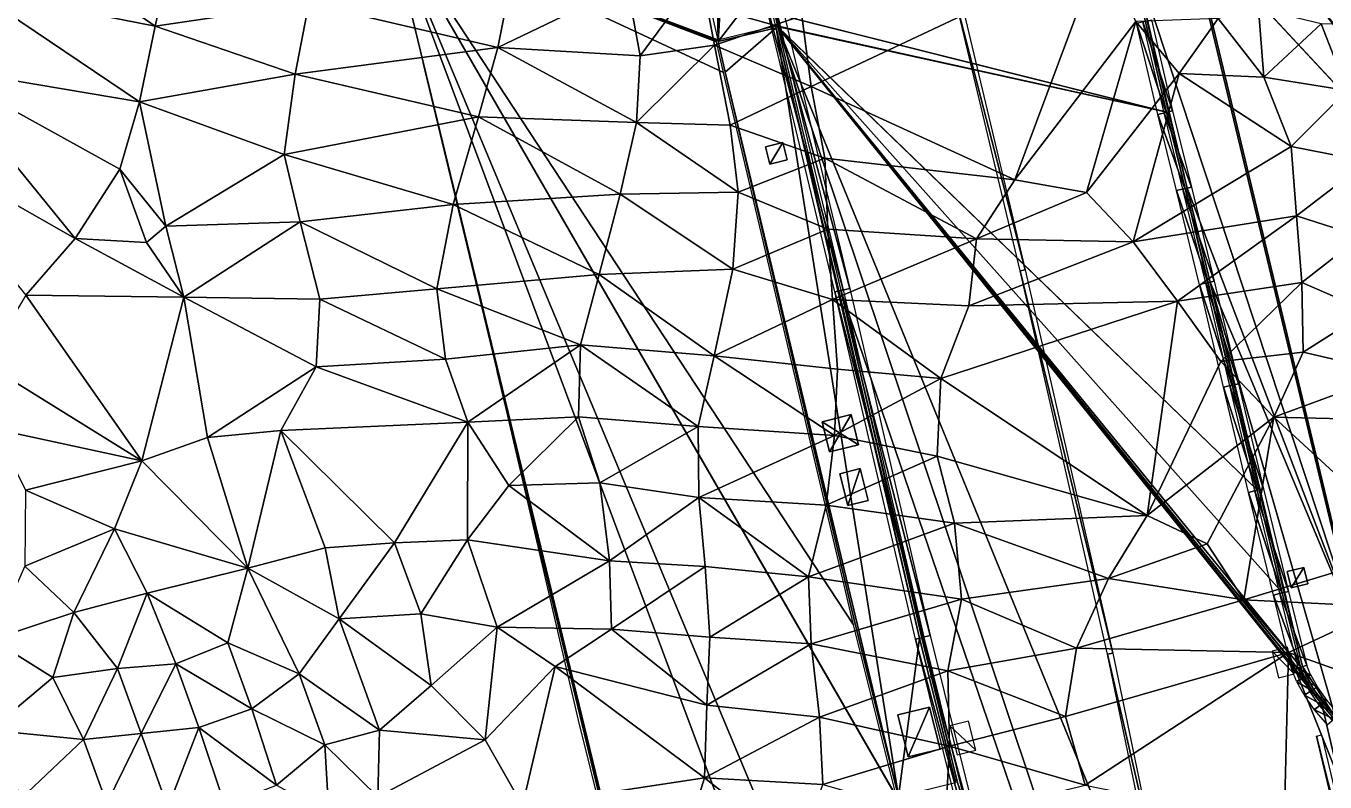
# Model space of a CAD drawing. Header units: metres. Extents: x -113 to 180, y -133 to 86.
# Drawn here: x -82.34 to -52.75, y -30.59 to -13.36 of the extents above; entities that cross this region are included whole.
import ezdxf

# ---------------------------------------------------------------- set-up
doc = ezdxf.new("R2010")
doc.units = ezdxf.units.M
for name, color, linetype, true_color in [('ACERA', 7, 'Continuous', 0xb9b3a6), ('ARQUETA', 7, 'Continuous', 0x6f7175), ('ASFALTO', 7, 'Continuous', 0x4a4b4e), ('BORDILLO', 7, 'Continuous', 0xcfcac0), ('MARCA_VIAL', 7, 'Continuous', 0xe8e6e0), ('PODOTACTIL', 7, 'Continuous', 0xc7bda4), ('TERRENO', 7, 'Continuous', 0x9a9179)]:
    doc.layers.add(name, color=color, linetype=linetype, true_color=true_color)

msp = doc.modelspace()

# ---------------------------------------------------------------- linework, layer by layer
at = {"layer": 'ACERA'}
for points in [[(-52.03, -27.165, 80.33), (-55.731, -11.737, 80.73), (-57.216, -11.46, 80.73)], [(-57.216, -11.46, 80.73), (-56.801, -13.242, 80.73), (-55.893, -17.054, 80.56)], [(-52.03, -27.165, 80.33), (-57.216, -11.46, 80.73), (-55.893, -17.054, 80.56)], [(-52.03, -27.165, 80.2), (-55.731, -11.737, 80.6), (-55.731, -11.737, 80.73)], [(-52.03, -27.165, 80.2), (-55.731, -11.737, 80.73), (-52.03, -27.165, 80.33)], [(-56.801, -13.242, 80.73), (-56.32, -15.318, 80.684), (-55.893, -17.054, 80.56)], [(-56.801, -13.242, 80.6), (-56.32, -15.318, 80.554), (-56.32, -15.318, 80.684)], [(-56.801, -13.242, 80.6), (-56.32, -15.318, 80.684), (-56.801, -13.242, 80.73)], [(-65.253, -13.4, 80.79), (-66.574, -13.715, 80.921), (-66.414, -14.412, 80.918)], [(-66.574, -13.715, 80.791), (-65.253, -13.4, 80.66), (-65.253, -13.4, 80.79)], [(-66.574, -13.715, 80.791), (-65.253, -13.4, 80.79), (-66.574, -13.715, 80.921)], [(-65.253, -13.4, 80.79), (-66.414, -14.412, 80.918), (-62.469, -30.917, 80.608)], [(-61.984, -27.307, 80.579), (-63.821, -19.397, 80.72), (-65.253, -13.4, 80.79)], [(-62.469, -30.917, 80.608), (-61.984, -27.307, 80.579), (-65.253, -13.4, 80.79)], [(-65.253, -13.4, 80.66), (-63.821, -19.397, 80.59), (-63.821, -19.397, 80.72)], [(-65.253, -13.4, 80.66), (-63.821, -19.397, 80.72), (-65.253, -13.4, 80.79)], [(-66.414, -14.412, 80.788), (-66.574, -13.715, 80.791), (-66.574, -13.715, 80.921)], [(-66.414, -14.412, 80.788), (-66.574, -13.715, 80.921), (-66.414, -14.412, 80.918)], [(-66.414, -14.412, 80.918), (-63.45, -26.993, 80.671), (-62.469, -30.917, 80.608)], [(-63.45, -26.993, 80.541), (-66.414, -14.412, 80.788), (-66.414, -14.412, 80.918)], [(-63.45, -26.993, 80.541), (-66.414, -14.412, 80.918), (-63.45, -26.993, 80.671)], [(-56.32, -15.318, 80.554), (-55.893, -17.054, 80.43), (-55.893, -17.054, 80.56)], [(-56.32, -15.318, 80.554), (-55.893, -17.054, 80.56), (-56.32, -15.318, 80.684)], [(-65.1, -16.018, 80.818), (-65.497, -16.116, 80.858), (-65.399, -16.512, 80.853)], [(-65.497, -16.116, 80.728), (-65.1, -16.018, 80.688), (-65.1, -16.018, 80.818)], [(-65.497, -16.116, 80.728), (-65.1, -16.018, 80.818), (-65.497, -16.116, 80.858)], [(-65.399, -16.512, 80.723), (-65.497, -16.116, 80.728), (-65.497, -16.116, 80.858)], [(-65.399, -16.512, 80.723), (-65.497, -16.116, 80.858), (-65.399, -16.512, 80.853)], [(-65.399, -16.512, 80.853), (-65.002, -16.414, 80.814), (-65.1, -16.018, 80.818)], [(-65.1, -16.018, 80.688), (-65.002, -16.414, 80.684), (-65.002, -16.414, 80.814)], [(-65.1, -16.018, 80.688), (-65.002, -16.414, 80.814), (-65.1, -16.018, 80.818)], [(-65.002, -16.414, 80.684), (-65.399, -16.512, 80.723), (-65.399, -16.512, 80.853)], [(-65.002, -16.414, 80.684), (-65.399, -16.512, 80.853), (-65.002, -16.414, 80.814)], [(-52.03, -27.165, 80.33), (-55.893, -17.054, 80.56), (-55.371, -19.196, 80.53)], [(-55.893, -17.054, 80.43), (-55.371, -19.196, 80.4), (-55.371, -19.196, 80.53)], [(-55.893, -17.054, 80.43), (-55.371, -19.196, 80.53), (-55.893, -17.054, 80.56)], [(-55.371, -19.196, 80.53), (-54.823, -21.535, 80.522), (-54.253, -23.928, 80.447)], [(-55.371, -19.196, 80.53), (-54.253, -23.928, 80.447), (-53.267, -27.957, 80.315)], [(-55.371, -19.196, 80.53), (-53.267, -27.957, 80.315), (-52.515, -29.114, 80.252)], [(-52.03, -27.165, 80.33), (-55.371, -19.196, 80.53), (-52.515, -29.114, 80.252)], [(-55.371, -19.196, 80.4), (-54.823, -21.535, 80.392), (-54.823, -21.535, 80.522)], [(-55.371, -19.196, 80.4), (-54.823, -21.535, 80.522), (-55.371, -19.196, 80.53)], [(-63.821, -19.397, 80.59), (-61.984, -27.307, 80.449), (-61.984, -27.307, 80.579)], [(-63.821, -19.397, 80.59), (-61.984, -27.307, 80.579), (-63.821, -19.397, 80.72)], [(-54.823, -21.535, 80.392), (-54.253, -23.928, 80.317), (-54.253, -23.928, 80.447)], [(-54.823, -21.535, 80.392), (-54.253, -23.928, 80.447), (-54.823, -21.535, 80.522)], [(-63.546, -22.215, 80.7), (-64.204, -22.378, 80.751), (-64.204, -22.378, 80.751)], [(-63.376, -22.904, 80.682), (-63.546, -22.215, 80.7), (-64.204, -22.378, 80.751)], [(-64.204, -22.378, 80.621), (-63.546, -22.215, 80.57), (-63.546, -22.215, 80.7)], [(-64.204, -22.378, 80.621), (-63.546, -22.215, 80.7), (-64.204, -22.378, 80.751)], [(-64.204, -22.378, 80.751), (-64.034, -23.066, 80.734), (-63.376, -22.904, 80.682)], [(-64.034, -23.066, 80.604), (-64.204, -22.378, 80.621), (-64.204, -22.378, 80.751)], [(-64.034, -23.066, 80.604), (-64.204, -22.378, 80.751), (-64.034, -23.066, 80.734)], [(-64.204, -22.378, 80.621), (-64.204, -22.378, 80.621), (-64.204, -22.378, 80.751)], [(-64.204, -22.378, 80.621), (-64.204, -22.378, 80.751), (-64.204, -22.378, 80.751)], [(-63.546, -22.215, 80.57), (-63.376, -22.904, 80.552), (-63.376, -22.904, 80.682)], [(-63.546, -22.215, 80.57), (-63.376, -22.904, 80.682), (-63.546, -22.215, 80.7)], [(-63.376, -22.904, 80.552), (-64.034, -23.066, 80.604), (-64.034, -23.066, 80.734)], [(-63.376, -22.904, 80.552), (-64.034, -23.066, 80.734), (-63.376, -22.904, 80.682)], [(-63.335, -23.446, 80.673), (-63.798, -23.561, 80.711), (-63.619, -24.283, 80.695)], [(-63.798, -23.561, 80.581), (-63.335, -23.446, 80.543), (-63.335, -23.446, 80.673)], [(-63.798, -23.561, 80.581), (-63.335, -23.446, 80.673), (-63.798, -23.561, 80.711)], [(-63.619, -24.283, 80.565), (-63.798, -23.561, 80.581), (-63.798, -23.561, 80.711)], [(-63.619, -24.283, 80.565), (-63.798, -23.561, 80.711), (-63.619, -24.283, 80.695)], [(-63.619, -24.283, 80.695), (-63.156, -24.169, 80.66), (-63.335, -23.446, 80.673)], [(-63.335, -23.446, 80.543), (-63.156, -24.169, 80.53), (-63.156, -24.169, 80.66)], [(-63.335, -23.446, 80.543), (-63.156, -24.169, 80.66), (-63.335, -23.446, 80.673)], [(-54.253, -23.928, 80.447), (-53.684, -26.267, 80.33), (-53.267, -27.957, 80.315)], [(-54.253, -23.928, 80.317), (-53.684, -26.267, 80.2), (-53.684, -26.267, 80.33)], [(-54.253, -23.928, 80.317), (-53.684, -26.267, 80.33), (-54.253, -23.928, 80.447)], [(-63.156, -24.169, 80.53), (-63.619, -24.283, 80.565), (-63.619, -24.283, 80.695)], [(-63.156, -24.169, 80.53), (-63.619, -24.283, 80.695), (-63.156, -24.169, 80.66)], [(-53.234, -25.698, 80.346), (-53.618, -25.793, 80.347), (-53.526, -26.164, 80.33)], [(-53.618, -25.793, 80.217), (-53.234, -25.698, 80.216), (-53.234, -25.698, 80.346)], [(-53.618, -25.793, 80.217), (-53.234, -25.698, 80.346), (-53.618, -25.793, 80.347)], [(-53.526, -26.164, 80.33), (-53.143, -26.069, 80.33), (-53.234, -25.698, 80.346)], [(-53.234, -25.698, 80.216), (-53.143, -26.069, 80.2), (-53.143, -26.069, 80.33)], [(-53.234, -25.698, 80.216), (-53.143, -26.069, 80.33), (-53.234, -25.698, 80.346)], [(-53.526, -26.164, 80.2), (-53.618, -25.793, 80.217), (-53.618, -25.793, 80.347)], [(-53.526, -26.164, 80.2), (-53.618, -25.793, 80.347), (-53.526, -26.164, 80.33)], [(-53.684, -26.267, 80.2), (-53.267, -27.957, 80.185), (-53.267, -27.957, 80.315)], [(-53.684, -26.267, 80.2), (-53.267, -27.957, 80.315), (-53.684, -26.267, 80.33)], [(-53.143, -26.069, 80.2), (-53.526, -26.164, 80.2), (-53.526, -26.164, 80.33)], [(-53.143, -26.069, 80.2), (-53.526, -26.164, 80.33), (-53.143, -26.069, 80.33)], [(-62.469, -30.917, 80.478), (-63.45, -26.993, 80.541), (-63.45, -26.993, 80.671)], [(-62.469, -30.917, 80.478), (-63.45, -26.993, 80.671), (-62.469, -30.917, 80.608)], [(-62.469, -30.917, 80.608), (-61.167, -30.594, 80.518), (-61.984, -27.307, 80.579)], [(-61.984, -27.307, 80.449), (-61.167, -30.594, 80.388), (-61.167, -30.594, 80.518)], [(-61.984, -27.307, 80.449), (-61.167, -30.594, 80.518), (-61.984, -27.307, 80.579)], [(-53.267, -27.957, 80.315), (-53.173, -28.188, 80.301), (-53.011, -28.474, 80.285)], [(-53.267, -27.957, 80.315), (-53.011, -28.474, 80.285), (-52.515, -29.114, 80.252)], [(-53.267, -27.957, 80.185), (-53.173, -28.188, 80.171), (-53.173, -28.188, 80.301)], [(-53.267, -27.957, 80.185), (-53.173, -28.188, 80.301), (-53.267, -27.957, 80.315)], [(-53.173, -28.188, 80.171), (-53.011, -28.474, 80.155), (-53.011, -28.474, 80.285)], [(-53.173, -28.188, 80.171), (-53.011, -28.474, 80.285), (-53.173, -28.188, 80.301)], [(-53.011, -28.474, 80.285), (-52.795, -28.787, 80.268), (-52.515, -29.114, 80.252)], [(-53.011, -28.474, 80.155), (-52.795, -28.787, 80.138), (-52.795, -28.787, 80.268)], [(-53.011, -28.474, 80.155), (-52.795, -28.787, 80.268), (-53.011, -28.474, 80.285)], [(-61.756, -28.878, 80.559), (-62.481, -29.058, 80.609), (-62.245, -30.013, 80.595)], [(-62.481, -29.058, 80.479), (-61.756, -28.878, 80.429), (-61.756, -28.878, 80.559)], [(-62.481, -29.058, 80.479), (-61.756, -28.878, 80.559), (-62.481, -29.058, 80.609)], [(-62.245, -30.013, 80.595), (-61.52, -29.834, 80.545), (-61.756, -28.878, 80.559)], [(-61.756, -28.878, 80.429), (-61.52, -29.834, 80.415), (-61.52, -29.834, 80.545)], [(-61.756, -28.878, 80.429), (-61.52, -29.834, 80.545), (-61.756, -28.878, 80.559)], [(-52.795, -28.787, 80.138), (-52.515, -29.114, 80.122), (-52.515, -29.114, 80.252)], [(-52.795, -28.787, 80.138), (-52.515, -29.114, 80.252), (-52.795, -28.787, 80.268)], [(-62.245, -30.013, 80.465), (-62.481, -29.058, 80.479), (-62.481, -29.058, 80.609)], [(-62.245, -30.013, 80.465), (-62.481, -29.058, 80.609), (-62.245, -30.013, 80.595)], [(-61.52, -29.834, 80.415), (-62.245, -30.013, 80.465), (-62.245, -30.013, 80.595)], [(-61.52, -29.834, 80.415), (-62.245, -30.013, 80.595), (-61.52, -29.834, 80.545)]]:
    msp.add_3dface(points, dxfattribs=at)
at = {"layer": 'ARQUETA'}
for points in [[(-65.1, -16.018, 80.708), (-65.497, -16.116, 80.748), (-65.399, -16.512, 80.743)], [(-65.399, -16.512, 80.743), (-65.002, -16.414, 80.704), (-65.1, -16.018, 80.708)], [(-63.546, -22.215, 80.59), (-64.204, -22.378, 80.641), (-64.034, -23.066, 80.624)], [(-64.034, -23.066, 80.624), (-63.376, -22.904, 80.572), (-63.546, -22.215, 80.59)], [(-63.335, -23.446, 80.563), (-63.798, -23.561, 80.601), (-63.619, -24.283, 80.585)], [(-63.619, -24.283, 80.585), (-63.156, -24.169, 80.55), (-63.335, -23.446, 80.563)], [(-53.234, -25.698, 80.236), (-53.618, -25.793, 80.237), (-53.526, -26.164, 80.22)], [(-53.526, -26.164, 80.22), (-53.143, -26.069, 80.22), (-53.234, -25.698, 80.236)], [(-53.454, -28.121, 80.192), (-53.605, -27.515, 80.22), (-53.959, -27.604, 80.22)], [(-53.959, -27.604, 80.22), (-53.808, -28.209, 80.198), (-53.454, -28.121, 80.192)], [(-61.756, -28.878, 80.449), (-62.481, -29.058, 80.499), (-62.245, -30.013, 80.485)], [(-62.245, -30.013, 80.485), (-61.52, -29.834, 80.435), (-61.756, -28.878, 80.449)], [(-60.707, -29.864, 80.38), (-60.872, -29.202, 80.387), (-61.297, -29.309, 80.419)], [(-61.297, -29.309, 80.419), (-61.131, -29.97, 80.408), (-60.707, -29.864, 80.38)]]:
    msp.add_3dface(points, dxfattribs=at)
at = {"layer": 'ASFALTO'}
for points in [[(-48.538, -13.46, 79.938), (-49.929, -7.602, 79.997), (-58.378, -0.387, 80.812)], [(-46.753, -20.887, 80.047), (-48.538, -13.46, 79.938), (-58.378, -0.387, 80.812)], [(-46.753, -20.887, 80.047), (-58.378, -0.387, 80.812), (-57.299, -4.941, 80.812)], [(-46.753, -20.887, 80.047), (-57.329, -4.989, 80.812), (-58.691, -5.31, 80.767)], [(-46.753, -20.887, 80.047), (-57.325, -4.988, 80.812), (-57.329, -4.989, 80.812)], [(-46.753, -20.887, 80.047), (-57.321, -4.987, 80.812), (-57.325, -4.988, 80.812)], [(-46.753, -20.887, 80.047), (-57.318, -4.985, 80.812), (-57.321, -4.987, 80.812)], [(-46.753, -20.887, 80.047), (-57.315, -4.983, 80.812), (-57.318, -4.985, 80.812)], [(-46.753, -20.887, 80.047), (-57.312, -4.98, 80.812), (-57.315, -4.983, 80.812)], [(-46.753, -20.887, 80.047), (-57.309, -4.977, 80.812), (-57.312, -4.98, 80.812)], [(-46.753, -20.887, 80.047), (-57.306, -4.974, 80.812), (-57.309, -4.977, 80.812)], [(-46.753, -20.887, 80.047), (-57.304, -4.971, 80.812), (-57.306, -4.974, 80.812)], [(-46.753, -20.887, 80.047), (-57.302, -4.968, 80.812), (-57.304, -4.971, 80.812)], [(-46.753, -20.887, 80.047), (-57.301, -4.964, 80.812), (-57.302, -4.968, 80.812)], [(-46.753, -20.887, 80.047), (-57.299, -4.96, 80.812), (-57.301, -4.964, 80.812)], [(-46.753, -20.887, 80.047), (-57.299, -4.941, 80.812), (-57.298, -4.945, 80.812)], [(-46.753, -20.887, 80.047), (-57.298, -4.953, 80.812), (-57.299, -4.957, 80.812)], [(-46.753, -20.887, 80.047), (-57.299, -4.957, 80.812), (-57.299, -4.96, 80.812)], [(-46.753, -20.887, 80.047), (-57.298, -4.945, 80.812), (-57.298, -4.949, 80.812)], [(-46.753, -20.887, 80.047), (-57.298, -4.949, 80.812), (-57.298, -4.953, 80.812)], [(-46.753, -20.887, 80.047), (-58.73, -5.298, 80.766), (-58.733, -5.295, 80.766)], [(-46.753, -20.887, 80.047), (-58.733, -5.295, 80.766), (-55.845, -11.101, 80.612)], [(-46.753, -20.887, 80.047), (-58.727, -5.3, 80.765), (-58.73, -5.298, 80.766)], [(-46.753, -20.887, 80.047), (-58.724, -5.303, 80.765), (-58.727, -5.3, 80.765)], [(-46.753, -20.887, 80.047), (-58.721, -5.305, 80.766), (-58.724, -5.303, 80.765)], [(-46.753, -20.887, 80.047), (-58.718, -5.307, 80.766), (-58.721, -5.305, 80.766)], [(-46.753, -20.887, 80.047), (-58.714, -5.309, 80.766), (-58.718, -5.307, 80.766)], [(-46.753, -20.887, 80.047), (-58.71, -5.31, 80.766), (-58.714, -5.309, 80.766)], [(-46.753, -20.887, 80.047), (-58.707, -5.311, 80.766), (-58.71, -5.31, 80.766)], [(-46.753, -20.887, 80.047), (-58.703, -5.311, 80.766), (-58.707, -5.311, 80.766)], [(-46.753, -20.887, 80.047), (-58.699, -5.311, 80.767), (-58.703, -5.311, 80.766)], [(-46.753, -20.887, 80.047), (-58.695, -5.311, 80.767), (-58.699, -5.311, 80.767)], [(-46.753, -20.887, 80.047), (-58.691, -5.31, 80.767), (-58.695, -5.311, 80.767)], [(-74.098, -10.856, 81.341), (-66.614, -13.716, 80.807), (-66.614, -13.712, 80.806)], [(-66.614, -13.72, 80.807), (-66.614, -13.716, 80.807), (-74.098, -10.856, 81.341)], [(-74.098, -10.856, 81.341), (-66.614, -13.712, 80.806), (-66.613, -13.708, 80.806)], [(-66.613, -13.724, 80.807), (-66.614, -13.72, 80.807), (-74.098, -10.856, 81.341)], [(-56.359, -15.327, 80.564), (-57.255, -11.469, 80.612), (-74.098, -10.856, 81.341)], [(-74.098, -10.856, 81.341), (-66.613, -13.708, 80.806), (-66.613, -13.705, 80.806)], [(-66.453, -14.421, 80.804), (-66.613, -13.724, 80.807), (-74.098, -10.856, 81.341)], [(-56.358, -15.327, 80.564), (-56.359, -15.327, 80.564), (-74.098, -10.856, 81.341)], [(-74.098, -10.856, 81.341), (-66.613, -13.705, 80.806), (-66.611, -13.701, 80.806)], [(-66.453, -14.421, 80.804), (-66.453, -14.421, 80.804), (-74.098, -10.856, 81.341)], [(-74.098, -10.856, 81.341), (-73.288, -14.198, 81.284), (-66.133, -43.704, 80.658)], [(-74.098, -10.856, 81.341), (-66.611, -13.701, 80.806), (-66.61, -13.697, 80.806)], [(-63.489, -27.002, 80.555), (-66.453, -14.421, 80.804), (-74.098, -10.856, 81.341)], [(-74.098, -10.856, 81.341), (-66.133, -43.704, 80.658), (-53.14, -66.909, 80.216)], [(-74.098, -10.856, 81.341), (-66.61, -13.697, 80.806), (-66.608, -13.694, 80.806)], [(-63.488, -27.002, 80.555), (-63.489, -27.002, 80.555), (-74.098, -10.856, 81.341)], [(-74.098, -10.856, 81.341), (-66.608, -13.694, 80.806), (-66.606, -13.691, 80.805)], [(-62.508, -30.927, 80.492), (-63.488, -27.002, 80.555), (-74.098, -10.856, 81.341)], [(-74.098, -10.856, 81.341), (-66.606, -13.691, 80.805), (-66.603, -13.688, 80.805)], [(-62.507, -30.931, 80.492), (-62.508, -30.927, 80.492), (-74.098, -10.856, 81.341)], [(-74.098, -10.856, 81.341), (-66.603, -13.688, 80.805), (-66.6, -13.685, 80.805)], [(-62.505, -30.934, 80.492), (-62.507, -30.931, 80.492), (-74.098, -10.856, 81.341)], [(-74.098, -10.856, 81.341), (-66.6, -13.685, 80.805), (-66.597, -13.683, 80.804)], [(-62.503, -30.938, 80.492), (-62.505, -30.934, 80.492), (-74.098, -10.856, 81.341)], [(-74.098, -10.856, 81.341), (-53.14, -66.909, 80.216), (-33.604, -107.754, 80.587)], [(-74.098, -10.856, 81.341), (-66.597, -13.683, 80.804), (-66.594, -13.68, 80.804)], [(-62.503, -30.938, 80.492), (-74.098, -10.856, 81.341), (-33.604, -107.754, 80.587)], [(-74.098, -10.856, 81.341), (-66.594, -13.68, 80.804), (-66.591, -13.679, 80.804)], [(-74.098, -10.856, 81.341), (-66.591, -13.679, 80.804), (-66.587, -13.677, 80.803)], [(-74.098, -10.856, 81.341), (-66.587, -13.677, 80.803), (-66.583, -13.676, 80.803)], [(-74.098, -10.856, 81.341), (-66.583, -13.676, 80.803), (-65.263, -13.361, 80.672)], [(-74.098, -10.856, 81.341), (-65.247, -13.36, 80.671), (-65.243, -13.361, 80.67)], [(-56.358, -15.327, 80.564), (-74.098, -10.856, 81.341), (-65.243, -13.361, 80.67)], [(-46.753, -20.887, 80.047), (-55.845, -11.101, 80.612), (-55.843, -11.104, 80.612)], [(-46.753, -20.887, 80.047), (-55.843, -11.104, 80.612), (-55.841, -11.108, 80.612)], [(-46.753, -20.887, 80.047), (-55.841, -11.108, 80.612), (-55.839, -11.111, 80.612)], [(-46.753, -20.887, 80.047), (-55.839, -11.111, 80.612), (-55.837, -11.115, 80.612)], [(-46.753, -20.887, 80.047), (-55.837, -11.115, 80.612), (-55.836, -11.119, 80.612)], [(-55.836, -11.119, 80.612), (-55.692, -11.728, 80.612), (-51.994, -27.141, 80.212)], [(-46.753, -20.887, 80.047), (-55.836, -11.119, 80.612), (-51.994, -27.141, 80.212)], [(-56.359, -15.327, 80.564), (-56.84, -13.251, 80.612), (-57.255, -11.469, 80.612)], [(-56.358, -15.327, 80.564), (-65.243, -13.361, 80.67), (-65.24, -13.362, 80.67)], [(-56.358, -15.327, 80.564), (-65.24, -13.362, 80.67), (-65.236, -13.364, 80.67)], [(-56.358, -15.327, 80.564), (-65.236, -13.364, 80.67), (-65.233, -13.365, 80.669)], [(-56.358, -15.327, 80.564), (-65.233, -13.365, 80.669), (-65.229, -13.368, 80.669)], [(-56.358, -15.327, 80.564), (-65.229, -13.368, 80.669), (-65.226, -13.37, 80.669)], [(-54.292, -23.937, 80.326), (-56.358, -15.327, 80.564), (-65.226, -13.37, 80.669)], [(-54.292, -23.938, 80.326), (-54.292, -23.937, 80.326), (-65.226, -13.37, 80.669)], [(-54.292, -23.938, 80.326), (-65.226, -13.37, 80.669), (-65.224, -13.373, 80.669)], [(-53.723, -26.276, 80.212), (-54.292, -23.938, 80.326), (-65.224, -13.373, 80.669)], [(-53.723, -26.276, 80.212), (-53.723, -26.276, 80.212), (-65.224, -13.373, 80.669)], [(-53.306, -27.967, 80.196), (-53.723, -26.276, 80.212), (-65.224, -13.373, 80.669)], [(-53.304, -27.972, 80.195), (-53.306, -27.967, 80.196), (-65.224, -13.373, 80.669)], [(-53.21, -28.203, 80.181), (-53.304, -27.972, 80.195), (-65.224, -13.373, 80.669)], [(-53.208, -28.208, 80.181), (-53.21, -28.203, 80.181), (-65.224, -13.373, 80.669)], [(-53.045, -28.494, 80.165), (-53.208, -28.208, 80.181), (-65.224, -13.373, 80.669)], [(-53.044, -28.497, 80.164), (-53.045, -28.494, 80.165), (-65.224, -13.373, 80.669)], [(-52.828, -28.81, 80.147), (-53.044, -28.497, 80.164), (-65.224, -13.373, 80.669)], [(-52.826, -28.813, 80.147), (-52.828, -28.81, 80.147), (-65.224, -13.373, 80.669)], [(-52.826, -28.813, 80.147), (-65.224, -13.373, 80.669), (-65.221, -13.376, 80.668)], [(-52.826, -28.813, 80.147), (-65.221, -13.376, 80.668), (-65.219, -13.379, 80.668)], [(-52.826, -28.813, 80.147), (-65.219, -13.379, 80.668), (-65.217, -13.383, 80.668)], [(-52.826, -28.813, 80.147), (-65.217, -13.383, 80.668), (-65.216, -13.386, 80.668)], [(-52.826, -28.813, 80.147), (-65.216, -13.386, 80.668), (-65.215, -13.39, 80.668)], [(-65.215, -13.39, 80.668), (-63.782, -19.387, 80.6), (-33.604, -107.754, 80.587)], [(-65.215, -13.39, 80.668), (-33.604, -107.754, 80.587), (-44.72, -63.472, 79.703)], [(-65.215, -13.39, 80.668), (-44.72, -63.472, 79.703), (-44.72, -63.471, 79.703)], [(-52.826, -28.813, 80.147), (-65.215, -13.39, 80.668), (-44.72, -63.471, 79.703)], [(-73.288, -14.198, 81.284), (-71.607, -21.231, 81.145), (-67.528, -38.172, 80.585)], [(-73.288, -14.198, 81.284), (-67.528, -38.172, 80.585), (-66.133, -43.704, 80.658)], [(-54.292, -23.937, 80.326), (-55.932, -17.063, 80.443), (-56.358, -15.327, 80.564)], [(-54.862, -21.544, 80.402), (-55.409, -19.206, 80.412), (-55.932, -17.063, 80.443)], [(-54.862, -21.544, 80.402), (-54.862, -21.544, 80.402), (-55.932, -17.063, 80.443)], [(-54.292, -23.937, 80.326), (-54.862, -21.544, 80.402), (-55.932, -17.063, 80.443)], [(-63.782, -19.387, 80.6), (-63.782, -19.388, 80.6), (-61.129, -30.584, 80.398)], [(-63.782, -19.387, 80.6), (-61.129, -30.584, 80.398), (-33.604, -107.754, 80.587)], [(-63.782, -19.388, 80.6), (-61.945, -27.298, 80.458), (-61.129, -30.584, 80.398)], [(-71.607, -21.231, 81.145), (-69.763, -29.176, 80.927), (-67.528, -38.172, 80.585)], [(-52.546, -29.14, 80.131), (-52.826, -28.813, 80.147), (-44.72, -63.471, 79.703)], [(-61.129, -30.584, 80.398), (-61.128, -30.588, 80.398), (-33.604, -107.754, 80.587)]]:
    msp.add_3dface(points, dxfattribs=at)
at = {"layer": 'BORDILLO'}
for points in [[(-65.607, -12.349, 80.817), (-65.413, -12.303, 80.798), (-63.723, -19.373, 80.724)], [(-65.607, -12.349, 80.817), (-63.723, -19.373, 80.724), (-63.918, -19.42, 80.736)], [(-65.461, -12.314, 80.803), (-65.267, -12.268, 80.784), (-63.577, -19.339, 80.716)], [(-65.461, -12.314, 80.803), (-63.577, -19.339, 80.716), (-63.772, -19.385, 80.727)], [(-56.368, -15.33, 80.691), (-57.045, -13.298, 80.739), (-56.85, -13.253, 80.74)], [(-56.368, -15.33, 80.691), (-56.563, -15.375, 80.681), (-57.045, -13.298, 80.739)], [(-56.222, -15.295, 80.692), (-56.898, -13.264, 80.74), (-56.704, -13.219, 80.74)], [(-56.222, -15.295, 80.692), (-56.417, -15.34, 80.689), (-56.898, -13.264, 80.74)], [(-55.942, -17.065, 80.571), (-56.563, -15.377, 80.681), (-56.368, -15.329, 80.692)], [(-55.942, -17.065, 80.571), (-56.136, -17.113, 80.576), (-56.563, -15.377, 80.681)], [(-55.796, -17.03, 80.568), (-56.417, -15.342, 80.689), (-56.223, -15.294, 80.692)], [(-55.796, -17.03, 80.568), (-55.99, -17.077, 80.572), (-56.417, -15.342, 80.689)], [(-55.419, -19.208, 80.54), (-56.136, -17.113, 80.576), (-55.942, -17.066, 80.571)], [(-55.419, -19.208, 80.54), (-55.614, -19.255, 80.54), (-56.136, -17.113, 80.576)], [(-55.273, -19.173, 80.54), (-55.99, -17.077, 80.572), (-55.796, -17.03, 80.568)], [(-55.273, -19.173, 80.54), (-55.468, -19.22, 80.54), (-55.99, -17.077, 80.572)], [(-54.871, -21.547, 80.53), (-55.614, -19.254, 80.54), (-55.419, -19.208, 80.54)], [(-54.725, -21.512, 80.537), (-55.468, -19.219, 80.54), (-55.273, -19.174, 80.54)], [(-54.725, -21.512, 80.537), (-54.92, -21.558, 80.527), (-55.468, -19.219, 80.54)], [(-63.918, -19.419, 80.736), (-63.723, -19.374, 80.724), (-61.887, -27.285, 80.583)], [(-63.918, -19.419, 80.736), (-61.887, -27.285, 80.583), (-62.081, -27.33, 80.594)], [(-63.772, -19.385, 80.727), (-63.577, -19.34, 80.716), (-61.741, -27.249, 80.574)], [(-63.772, -19.385, 80.727), (-61.741, -27.249, 80.574), (-61.936, -27.295, 80.586)], [(-54.871, -21.547, 80.53), (-55.066, -21.592, 80.52), (-55.614, -19.254, 80.54)], [(-54.302, -23.94, 80.453), (-55.066, -21.593, 80.52), (-54.871, -21.546, 80.53)], [(-54.302, -23.94, 80.453), (-54.496, -23.986, 80.44), (-55.066, -21.593, 80.52)], [(-54.156, -23.905, 80.461), (-54.92, -21.558, 80.527), (-54.725, -21.512, 80.537)], [(-54.156, -23.905, 80.461), (-54.35, -23.951, 80.45), (-54.92, -21.558, 80.527)], [(-53.732, -26.279, 80.34), (-54.496, -23.987, 80.44), (-54.302, -23.94, 80.453)], [(-53.587, -26.243, 80.34), (-54.35, -23.952, 80.45), (-54.156, -23.905, 80.461)], [(-53.587, -26.243, 80.34), (-53.781, -26.29, 80.34), (-54.35, -23.952, 80.45)], [(-53.732, -26.279, 80.34), (-53.927, -26.326, 80.34), (-54.496, -23.987, 80.44)], [(-53.313, -27.98, 80.322), (-53.927, -26.326, 80.34), (-53.732, -26.278, 80.34)], [(-53.313, -27.98, 80.322), (-53.507, -28.028, 80.318), (-53.927, -26.326, 80.34)], [(-53.17, -27.933, 80.329), (-53.781, -26.291, 80.34), (-53.587, -26.243, 80.34)], [(-53.17, -27.933, 80.329), (-53.364, -27.981, 80.321), (-53.781, -26.291, 80.34)], [(-62.081, -27.331, 80.594), (-61.887, -27.283, 80.583), (-59.67, -36.205, 80.369)], [(-62.081, -27.331, 80.594), (-59.67, -36.205, 80.369), (-59.864, -36.254, 80.376)], [(-61.935, -27.296, 80.586), (-61.741, -27.248, 80.574), (-59.525, -36.169, 80.364)], [(-61.935, -27.296, 80.586), (-59.525, -36.169, 80.364), (-59.719, -36.217, 80.371)], [(-53.216, -28.216, 80.308), (-53.503, -28.042, 80.317), (-53.317, -27.966, 80.323)], [(-53.216, -28.216, 80.308), (-53.401, -28.292, 80.302), (-53.503, -28.042, 80.317)], [(-53.08, -28.151, 80.316), (-53.36, -27.995, 80.32), (-53.174, -27.92, 80.33)], [(-53.08, -28.151, 80.316), (-53.266, -28.226, 80.306), (-53.36, -27.995, 80.32)], [(-53.051, -28.504, 80.292), (-53.395, -28.303, 80.301), (-53.221, -28.204, 80.309)], [(-53.051, -28.504, 80.292), (-53.225, -28.603, 80.281), (-53.395, -28.303, 80.301)], [(-52.924, -28.425, 80.301), (-53.26, -28.238, 80.305), (-53.086, -28.139, 80.317)], [(-52.924, -28.425, 80.301), (-53.097, -28.523, 80.289), (-53.26, -28.238, 80.305)], [(-52.832, -28.822, 80.274), (-53.22, -28.61, 80.281), (-53.055, -28.497, 80.292)], [(-52.832, -28.822, 80.274), (-52.997, -28.935, 80.262), (-53.22, -28.61, 80.281)], [(-52.713, -28.73, 80.284), (-53.093, -28.531, 80.289), (-52.928, -28.417, 80.301)], [(-52.713, -28.73, 80.284), (-52.878, -28.844, 80.272), (-53.093, -28.531, 80.289)], [(-52.546, -29.155, 80.258), (-52.99, -28.944, 80.262), (-52.838, -28.814, 80.275)], [(-52.546, -29.155, 80.258), (-52.698, -29.285, 80.245), (-52.99, -28.944, 80.262)], [(-52.439, -29.049, 80.268), (-52.871, -28.852, 80.271), (-52.719, -28.722, 80.285)], [(-52.439, -29.049, 80.268), (-52.591, -29.179, 80.255), (-52.871, -28.852, 80.271)]]:
    msp.add_3dface(points, dxfattribs=at)
at = {"layer": 'MARCA_VIAL'}
for points in [[(-61.171, -12.751, 80.62), (-61.054, -12.723, 80.62), (-59.581, -18.915, 80.42)], [(-61.171, -12.751, 80.62), (-59.581, -18.915, 80.42), (-59.698, -18.943, 80.42)], [(-59.698, -18.942, 80.42), (-59.581, -18.916, 80.42), (-57.588, -27.649, 80.22)], [(-59.698, -18.942, 80.42), (-57.588, -27.649, 80.22), (-57.705, -27.676, 80.22)], [(-57.706, -27.675, 80.22), (-57.588, -27.65, 80.22), (-56.461, -33.067, 80.138)], [(-57.706, -27.675, 80.22), (-56.461, -33.067, 80.138), (-56.579, -33.091, 80.142)], [(-50.841, -37.895, 79.96), (-52.95, -29.542, 80.106), (-52.833, -29.514, 80.105)], [(-50.841, -37.895, 79.96), (-50.958, -37.923, 79.967), (-52.95, -29.542, 80.106)]]:
    msp.add_3dface(points, dxfattribs=at)
at = {"layer": 'PODOTACTIL'}
for points in [[(-66.691, -7.145, 80.93), (-68.007, -7.485, 81.026), (-66.574, -13.715, 80.936)], [(-66.289, -9.112, 80.876), (-66.691, -7.145, 80.93), (-66.574, -13.715, 80.936)], [(-66.574, -13.715, 80.936), (-65.51, -12.326, 80.813), (-66.289, -9.112, 80.876)], [(-66.574, -13.715, 80.936), (-65.253, -13.4, 80.805), (-65.51, -12.326, 80.813)]]:
    msp.add_3dface(points, dxfattribs=at)
at = {"layer": 'TERRENO'}
for points in [[(-83.51, -12.551, 81.8), (-79.395, -13.367, 81.6), (-82.854, -10.964, 81.8)], [(-79.395, -13.367, 81.6), (-78.991, -11.541, 81.6), (-82.854, -10.964, 81.8)], [(-78.991, -11.541, 81.6), (-79.395, -13.367, 81.6), (-75.894, -12.851, 81.4)], [(-64.669, -13.132, 80.6), (-64.454, -14.737, 80.6), (-57.865, -11.634, 80.6)], [(-57.865, -11.634, 80.6), (-64.454, -14.737, 80.6), (-59.816, -16.869, 80.4)], [(-57.06, -13.257, 80.6), (-57.865, -11.634, 80.6), (-59.816, -16.869, 80.4)], [(-71.591, -13.852, 81.2), (-71.291, -12.369, 81.2), (-75.894, -12.851, 81.4)], [(-68.642, -12.434, 81), (-71.291, -12.369, 81.2), (-71.591, -13.852, 81.2)], [(-68.642, -12.434, 81), (-68.348, -14.044, 81), (-66.97, -12.164, 80.8)], [(-68.348, -14.044, 81), (-66.655, -13.799, 80.8), (-66.97, -12.164, 80.8)], [(-66.655, -13.799, 80.8), (-64.669, -13.132, 80.6), (-66.97, -12.164, 80.8)], [(-79.751, -15.09, 81.6), (-83.51, -12.551, 81.8), (-84.391, -14.31, 81.8)], [(-83.51, -12.551, 81.8), (-79.751, -15.09, 81.6), (-79.395, -13.367, 81.6)], [(-68.348, -14.044, 81), (-68.642, -12.434, 81), (-71.591, -13.852, 81.2)], [(-79.395, -13.367, 81.6), (-76.205, -14.456, 81.4), (-75.894, -12.851, 81.4)], [(-76.205, -14.456, 81.4), (-71.591, -13.852, 81.2), (-75.894, -12.851, 81.4)], [(-54.267, -12.973, 80.4), (-55.184, -13.193, 80.6), (-54.148, -14.525, 80.4)], [(-52.843, -13.309, 80.2), (-54.267, -12.973, 80.4), (-54.148, -14.525, 80.4)], [(-66.655, -13.799, 80.8), (-64.454, -14.737, 80.6), (-64.669, -13.132, 80.6)], [(-58.182, -17.156, 80.4), (-57.06, -13.257, 80.6), (-59.816, -16.869, 80.4)], [(-56.075, -14.44, 80.6), (-57.06, -13.257, 80.6), (-58.182, -17.156, 80.4)], [(-56.075, -14.44, 80.6), (-55.184, -13.193, 80.6), (-57.06, -13.257, 80.6)], [(-55.184, -13.193, 80.6), (-56.075, -14.44, 80.6), (-54.148, -14.525, 80.4)], [(-52.843, -13.309, 80.2), (-54.148, -14.525, 80.4), (-52.246, -14.829, 80.2)], [(-50.35, -13.328, 80), (-52.843, -13.309, 80.2), (-52.246, -14.829, 80.2)], [(-79.751, -15.09, 81.6), (-76.205, -14.456, 81.4), (-79.395, -13.367, 81.6)], [(-76.205, -14.456, 81.4), (-72.029, -15.428, 81.2), (-71.591, -13.852, 81.2)], [(-72.029, -15.428, 81.2), (-68.435, -15.559, 81), (-71.591, -13.852, 81.2)], [(-68.435, -15.559, 81), (-68.348, -14.044, 81), (-71.591, -13.852, 81.2)], [(-66.655, -13.799, 80.8), (-68.435, -15.559, 81), (-66.302, -15.62, 80.8)], [(-68.435, -15.559, 81), (-66.655, -13.799, 80.8), (-68.348, -14.044, 81)], [(-64.454, -14.737, 80.6), (-66.655, -13.799, 80.8), (-66.302, -15.62, 80.8)], [(-85.282, -15.883, 81.8), (-81.217, -18.203, 81.6), (-84.391, -14.31, 81.8)], [(-81.217, -18.203, 81.6), (-80.202, -16.622, 81.6), (-84.391, -14.31, 81.8)], [(-80.202, -16.622, 81.6), (-79.751, -15.09, 81.6), (-84.391, -14.31, 81.8)], [(-76.205, -14.456, 81.4), (-79.751, -15.09, 81.6), (-76.458, -16.289, 81.4)], [(-76.205, -14.456, 81.4), (-76.458, -16.289, 81.4), (-72.029, -15.428, 81.2)], [(-57.12, -18.281, 80.4), (-56.075, -14.44, 80.6), (-58.182, -17.156, 80.4)], [(-53.522, -16.108, 80.4), (-56.075, -14.44, 80.6), (-57.12, -18.281, 80.4)], [(-54.148, -14.525, 80.4), (-56.075, -14.44, 80.6), (-53.522, -16.108, 80.4)], [(-64.142, -16.373, 80.6), (-64.454, -14.737, 80.6), (-66.302, -15.62, 80.8)], [(-64.454, -14.737, 80.6), (-64.142, -16.373, 80.6), (-59.816, -16.869, 80.4)], [(-54.148, -14.525, 80.4), (-53.522, -16.108, 80.4), (-52.246, -14.829, 80.2)], [(-53.522, -16.108, 80.4), (-51.783, -16.451, 80.2), (-52.246, -14.829, 80.2)], [(-79.149, -17.92, 81.6), (-79.751, -15.09, 81.6), (-80.202, -16.622, 81.6)], [(-79.751, -15.09, 81.6), (-79.149, -17.92, 81.6), (-76.458, -16.289, 81.4)], [(-72.029, -15.428, 81.2), (-76.458, -16.289, 81.4), (-72.606, -17.431, 81.2)], [(-68.804, -17.196, 81), (-72.029, -15.428, 81.2), (-72.606, -17.431, 81.2)], [(-68.804, -17.196, 81), (-68.435, -15.559, 81), (-72.029, -15.428, 81.2)], [(-66.119, -17.147, 80.8), (-68.435, -15.559, 81), (-68.804, -17.196, 81)], [(-68.435, -15.559, 81), (-66.119, -17.147, 80.8), (-66.302, -15.62, 80.8)], [(-66.119, -17.147, 80.8), (-64.142, -16.373, 80.6), (-66.302, -15.62, 80.8)], [(-81.217, -18.203, 81.6), (-85.282, -15.883, 81.8), (-82.341, -19.492, 81.6)], [(-53.522, -16.108, 80.4), (-57.12, -18.281, 80.4), (-53.402, -17.684, 80.4)], [(-51.783, -16.451, 80.2), (-53.522, -16.108, 80.4), (-53.402, -17.684, 80.4)], [(-76.458, -16.289, 81.4), (-79.149, -17.92, 81.6), (-76.091, -17.824, 81.4)], [(-76.458, -16.289, 81.4), (-76.091, -17.824, 81.4), (-72.606, -17.431, 81.2)], [(-66.119, -17.147, 80.8), (-64.075, -17.99, 80.6), (-64.142, -16.373, 80.6)], [(-64.142, -16.373, 80.6), (-60.693, -18.207, 80.4), (-59.816, -16.869, 80.4)], [(-64.142, -16.373, 80.6), (-64.075, -17.99, 80.6), (-60.693, -18.207, 80.4)], [(-51.935, -18.159, 80.2), (-51.783, -16.451, 80.2), (-53.402, -17.684, 80.4)], [(-80.202, -16.622, 81.6), (-81.217, -18.203, 81.6), (-79.591, -18.292, 81.6)], [(-79.149, -17.92, 81.6), (-80.202, -16.622, 81.6), (-79.591, -18.292, 81.6)], [(-66.119, -17.147, 80.8), (-68.804, -17.196, 81), (-66.239, -18.9, 80.8)], [(-64.075, -17.99, 80.6), (-66.119, -17.147, 80.8), (-66.239, -18.9, 80.8)], [(-60.693, -18.207, 80.4), (-58.182, -17.156, 80.4), (-59.816, -16.869, 80.4)], [(-60.693, -18.207, 80.4), (-57.12, -18.281, 80.4), (-58.182, -17.156, 80.4)], [(-76.091, -17.824, 81.4), (-72.978, -19.347, 81.2), (-72.606, -17.431, 81.2)], [(-72.978, -19.347, 81.2), (-69.285, -19.021, 81), (-72.606, -17.431, 81.2)], [(-69.285, -19.021, 81), (-68.804, -17.196, 81), (-72.606, -17.431, 81.2)], [(-66.239, -18.9, 80.8), (-68.804, -17.196, 81), (-69.285, -19.021, 81)], [(-57.12, -18.281, 80.4), (-56.11, -19.634, 80.4), (-53.402, -17.684, 80.4)], [(-56.11, -19.634, 80.4), (-53.284, -19.205, 80.4), (-53.402, -17.684, 80.4)], [(-53.284, -19.205, 80.4), (-51.935, -18.159, 80.2), (-53.402, -17.684, 80.4)], [(-78.739, -19.542, 81.6), (-79.149, -17.92, 81.6), (-79.591, -18.292, 81.6)], [(-79.149, -17.92, 81.6), (-78.739, -19.542, 81.6), (-76.091, -17.824, 81.4)], [(-78.739, -19.542, 81.6), (-75.641, -19.584, 81.4), (-76.091, -17.824, 81.4)], [(-75.641, -19.584, 81.4), (-72.978, -19.347, 81.2), (-76.091, -17.824, 81.4)], [(-64.075, -17.99, 80.6), (-66.239, -18.9, 80.8), (-63.972, -19.591, 80.6)], [(-64.075, -17.99, 80.6), (-63.972, -19.591, 80.6), (-60.693, -18.207, 80.4)], [(-78.739, -19.542, 81.6), (-81.217, -18.203, 81.6), (-82.341, -19.492, 81.6)], [(-81.217, -18.203, 81.6), (-78.739, -19.542, 81.6), (-79.591, -18.292, 81.6)], [(-60.693, -18.207, 80.4), (-63.972, -19.591, 80.6), (-60.864, -19.736, 80.4)], [(-57.12, -18.281, 80.4), (-60.693, -18.207, 80.4), (-60.864, -19.736, 80.4)], [(-57.12, -18.281, 80.4), (-60.864, -19.736, 80.4), (-56.11, -19.634, 80.4)], [(-51.935, -18.159, 80.2), (-53.284, -19.205, 80.4), (-51.779, -19.861, 80.2)], [(-66.662, -20.878, 80.8), (-66.239, -18.9, 80.8), (-69.285, -19.021, 81)], [(-66.239, -18.9, 80.8), (-66.662, -20.878, 80.8), (-63.972, -19.591, 80.6)], [(-72.978, -19.347, 81.2), (-69.706, -20.628, 81), (-69.285, -19.021, 81)], [(-69.706, -20.628, 81), (-66.662, -20.878, 80.8), (-69.285, -19.021, 81)], [(-55.127, -21.008, 80.4), (-53.284, -19.205, 80.4), (-56.11, -19.634, 80.4)], [(-55.127, -21.008, 80.4), (-53.25, -20.794, 80.4), (-53.284, -19.205, 80.4)], [(-53.284, -19.205, 80.4), (-53.25, -20.794, 80.4), (-51.779, -19.861, 80.2)], [(-83.274, -21.05, 81.6), (-79.695, -23.267, 81.4), (-82.341, -19.492, 81.6)], [(-79.695, -23.267, 81.4), (-78.739, -19.542, 81.6), (-82.341, -19.492, 81.6)], [(-72.978, -19.347, 81.2), (-75.641, -19.584, 81.4), (-72.78, -20.949, 81.2)], [(-72.978, -19.347, 81.2), (-72.78, -20.949, 81.2), (-69.706, -20.628, 81)], [(-78.739, -19.542, 81.6), (-79.695, -23.267, 81.4), (-78.201, -22.739, 81.4)], [(-75.726, -21.13, 81.4), (-78.739, -19.542, 81.6), (-78.201, -22.739, 81.4)], [(-75.641, -19.584, 81.4), (-78.739, -19.542, 81.6), (-75.726, -21.13, 81.4)], [(-75.641, -19.584, 81.4), (-75.726, -21.13, 81.4), (-72.78, -20.949, 81.2)], [(-66.662, -20.878, 80.8), (-63.853, -21.178, 80.6), (-63.972, -19.591, 80.6)], [(-63.972, -19.591, 80.6), (-61.504, -21.39, 80.4), (-60.864, -19.736, 80.4)], [(-63.972, -19.591, 80.6), (-63.853, -21.178, 80.6), (-61.504, -21.39, 80.4)], [(-60.864, -19.736, 80.4), (-61.504, -21.39, 80.4), (-56.11, -19.634, 80.4)], [(-61.504, -21.39, 80.4), (-56.804, -24.516, 80.2), (-56.11, -19.634, 80.4)], [(-56.804, -24.516, 80.2), (-55.127, -21.008, 80.4), (-56.11, -19.634, 80.4)], [(-53.25, -20.794, 80.4), (-51.195, -21.271, 80.2), (-51.779, -19.861, 80.2)], [(-72.78, -20.949, 81.2), (-72.274, -22.388, 81.2), (-69.706, -20.628, 81)], [(-72.274, -22.388, 81.2), (-69.753, -22.269, 81), (-69.706, -20.628, 81)], [(-69.753, -22.269, 81), (-67.03, -22.485, 80.8), (-69.706, -20.628, 81)], [(-67.03, -22.485, 80.8), (-66.662, -20.878, 80.8), (-69.706, -20.628, 81)], [(-75.726, -21.13, 81.4), (-72.274, -22.388, 81.2), (-72.78, -20.949, 81.2)], [(-63.923, -22.69, 80.6), (-66.662, -20.878, 80.8), (-67.03, -22.485, 80.8)], [(-63.853, -21.178, 80.6), (-66.662, -20.878, 80.8), (-63.923, -22.69, 80.6)], [(-53.25, -20.794, 80.4), (-55.127, -21.008, 80.4), (-53.915, -22.273, 80.4)], [(-51.195, -21.271, 80.2), (-53.25, -20.794, 80.4), (-53.915, -22.273, 80.4)], [(-79.695, -23.267, 81.4), (-83.274, -21.05, 81.6), (-83.038, -22.548, 81.6)], [(-76.531, -22.576, 81.4), (-75.726, -21.13, 81.4), (-78.201, -22.739, 81.4)], [(-75.726, -21.13, 81.4), (-76.531, -22.576, 81.4), (-72.274, -22.388, 81.2)], [(-63.853, -21.178, 80.6), (-63.923, -22.69, 80.6), (-61.504, -21.39, 80.4)], [(-55.127, -21.008, 80.4), (-56.804, -24.516, 80.2), (-53.915, -22.273, 80.4)], [(-50.123, -22.367, 80.2), (-51.195, -21.271, 80.2), (-53.915, -22.273, 80.4)], [(-63.923, -22.69, 80.6), (-61.584, -23.161, 80.4), (-61.504, -21.39, 80.4)], [(-61.584, -23.161, 80.4), (-56.804, -24.516, 80.2), (-61.504, -21.39, 80.4)], [(-88.058, -25.506, 82.2), (-90.366, -22.242, 82.4), (-81.528, -42.176, 82.2)], [(-76.531, -22.576, 81.4), (-73.947, -25.139, 81.2), (-72.274, -22.388, 81.2)], [(-73.947, -25.139, 81.2), (-72.285, -25.071, 81.2), (-72.274, -22.388, 81.2)], [(-72.285, -25.071, 81.2), (-71.343, -23.833, 81.2), (-72.274, -22.388, 81.2)], [(-71.343, -23.833, 81.2), (-69.753, -22.269, 81), (-72.274, -22.388, 81.2)], [(-69.753, -22.269, 81), (-71.343, -23.833, 81.2), (-69.264, -23.767, 81)], [(-67.03, -22.485, 80.8), (-69.753, -22.269, 81), (-69.264, -23.767, 81)], [(-56.804, -24.516, 80.2), (-55.434, -25.162, 80.2), (-53.915, -22.273, 80.4)], [(-55.434, -25.162, 80.2), (-54.604, -26.435, 80.2), (-53.915, -22.273, 80.4)], [(-54.604, -26.435, 80.2), (-50.693, -25.251, 80.2), (-53.915, -22.273, 80.4)], [(-50.693, -25.251, 80.2), (-50.123, -22.367, 80.2), (-53.915, -22.273, 80.4)], [(-82.348, -23.938, 81.6), (-79.695, -23.267, 81.4), (-83.038, -22.548, 81.6)], [(-79.695, -23.267, 81.4), (-77.284, -25.71, 81.2), (-78.201, -22.739, 81.4)], [(-77.284, -25.71, 81.2), (-76.531, -22.576, 81.4), (-78.201, -22.739, 81.4)], [(-77.284, -25.71, 81.2), (-75.523, -25.248, 81.2), (-76.531, -22.576, 81.4)], [(-75.523, -25.248, 81.2), (-73.947, -25.139, 81.2), (-76.531, -22.576, 81.4)], [(-67.015, -24.104, 80.8), (-67.03, -22.485, 80.8), (-69.264, -23.767, 81)], [(-67.015, -24.104, 80.8), (-63.923, -22.69, 80.6), (-67.03, -22.485, 80.8)], [(-63.923, -22.69, 80.6), (-67.015, -24.104, 80.8), (-64.116, -24.282, 80.6)], [(-63.923, -22.69, 80.6), (-64.116, -24.282, 80.6), (-61.584, -23.161, 80.4)], [(-79.695, -23.267, 81.4), (-82.348, -23.938, 81.6), (-80.318, -24.816, 81.4)], [(-77.284, -25.71, 81.2), (-79.695, -23.267, 81.4), (-80.318, -24.816, 81.4)], [(-61.584, -23.161, 80.4), (-64.116, -24.282, 80.6), (-61.194, -24.686, 80.4)], [(-56.804, -24.516, 80.2), (-61.584, -23.161, 80.4), (-61.194, -24.686, 80.4)], [(-82.348, -23.938, 81.6), (-82.359, -25.666, 81.6), (-80.318, -24.816, 81.4)], [(-71.343, -23.833, 81.2), (-72.285, -25.071, 81.2), (-69.049, -25.547, 81)], [(-71.343, -23.833, 81.2), (-69.049, -25.547, 81), (-69.264, -23.767, 81)], [(-69.049, -25.547, 81), (-67.015, -24.104, 80.8), (-69.264, -23.767, 81)], [(-66.872, -25.675, 80.8), (-67.015, -24.104, 80.8), (-69.049, -25.547, 81)], [(-67.015, -24.104, 80.8), (-64.513, -25.91, 80.6), (-64.116, -24.282, 80.6)], [(-67.015, -24.104, 80.8), (-66.872, -25.675, 80.8), (-64.513, -25.91, 80.6)], [(-64.116, -24.282, 80.6), (-64.513, -25.91, 80.6), (-61.194, -24.686, 80.4)], [(-57.684, -25.948, 80.2), (-56.804, -24.516, 80.2), (-61.194, -24.686, 80.4)], [(-56.804, -24.516, 80.2), (-57.684, -25.948, 80.2), (-55.434, -25.162, 80.2)], [(-82.359, -25.666, 81.6), (-81.245, -26.72, 81.6), (-80.318, -24.816, 81.4)], [(-81.245, -26.72, 81.6), (-79.573, -26.287, 81.4), (-80.318, -24.816, 81.4)], [(-79.573, -26.287, 81.4), (-77.284, -25.71, 81.2), (-80.318, -24.816, 81.4)], [(-64.513, -25.91, 80.6), (-61.031, -26.423, 80.4), (-61.194, -24.686, 80.4)], [(-61.031, -26.423, 80.4), (-57.684, -25.948, 80.2), (-61.194, -24.686, 80.4)], [(-73.947, -25.139, 81.2), (-75.523, -25.248, 81.2), (-75.203, -26.87, 81)], [(-73.345, -26.753, 81), (-73.947, -25.139, 81.2), (-75.203, -26.87, 81)], [(-73.947, -25.139, 81.2), (-73.345, -26.753, 81), (-72.285, -25.071, 81.2)], [(-73.345, -26.753, 81), (-71.609, -27.061, 81), (-72.285, -25.071, 81.2)], [(-72.285, -25.071, 81.2), (-71.609, -27.061, 81), (-69.049, -25.547, 81)], [(-75.523, -25.248, 81.2), (-77.284, -25.71, 81.2), (-75.203, -26.87, 81)], [(-57.684, -25.948, 80.2), (-54.604, -26.435, 80.2), (-55.434, -25.162, 80.2)], [(-54.604, -26.435, 80.2), (-51.362, -26.595, 80.2), (-50.693, -25.251, 80.2)], [(-84.522, -31.754, 82.2), (-88.058, -25.506, 82.2), (-81.528, -42.176, 82.2)], [(-81.245, -26.72, 81.6), (-82.359, -25.666, 81.6), (-83.113, -27.338, 81.8)], [(-77.284, -25.71, 81.2), (-79.573, -26.287, 81.4), (-77.739, -27.412, 81.2)], [(-76.118, -28.12, 81), (-77.284, -25.71, 81.2), (-77.739, -27.412, 81.2)], [(-77.284, -25.71, 81.2), (-76.118, -28.12, 81), (-75.203, -26.87, 81)], [(-71.609, -27.061, 81), (-69.001, -27.101, 81), (-69.049, -25.547, 81)], [(-69.001, -27.101, 81), (-66.872, -25.675, 80.8), (-69.049, -25.547, 81)], [(-66.872, -25.675, 80.8), (-69.001, -27.101, 81), (-66.765, -27.288, 80.8)], [(-66.872, -25.675, 80.8), (-66.765, -27.288, 80.8), (-64.513, -25.91, 80.6)], [(-64.513, -25.91, 80.6), (-66.765, -27.288, 80.8), (-64.455, -27.44, 80.6)], [(-64.513, -25.91, 80.6), (-64.455, -27.44, 80.6), (-61.031, -26.423, 80.4)], [(-57.684, -25.948, 80.2), (-61.031, -26.423, 80.4), (-58.414, -27.533, 80.2)], [(-54.604, -26.435, 80.2), (-57.684, -25.948, 80.2), (-58.414, -27.533, 80.2)], [(-80.254, -28.002, 81.6), (-79.573, -26.287, 81.4), (-81.245, -26.72, 81.6)], [(-80.254, -28.002, 81.6), (-78.927, -27.896, 81.4), (-79.573, -26.287, 81.4)], [(-79.573, -26.287, 81.4), (-78.927, -27.896, 81.4), (-77.739, -27.412, 81.2)], [(-64.455, -27.44, 80.6), (-61.34, -28.055, 80.4), (-61.031, -26.423, 80.4)], [(-61.031, -26.423, 80.4), (-61.34, -28.055, 80.4), (-58.414, -27.533, 80.2)], [(-53.585, -27.638, 80.2), (-54.604, -26.435, 80.2), (-58.414, -27.533, 80.2)], [(-54.604, -26.435, 80.2), (-53.585, -27.638, 80.2), (-51.362, -26.595, 80.2)], [(-53.585, -27.638, 80.2), (-52.154, -28.147, 80.2), (-51.362, -26.595, 80.2)], [(-81.728, -28.207, 81.8), (-81.245, -26.72, 81.6), (-83.113, -27.338, 81.8)], [(-81.728, -28.207, 81.8), (-80.254, -28.002, 81.6), (-81.245, -26.72, 81.6)], [(-75.203, -26.87, 81), (-76.118, -28.12, 81), (-74.288, -29.402, 80.8)], [(-73.109, -28.388, 80.8), (-73.345, -26.753, 81), (-75.203, -26.87, 81)], [(-73.109, -28.388, 80.8), (-75.203, -26.87, 81), (-74.288, -29.402, 80.8)], [(-73.109, -28.388, 80.8), (-71.609, -27.061, 81), (-73.345, -26.753, 81)], [(-71.609, -27.061, 81), (-73.109, -28.388, 80.8), (-71.88, -29.622, 80.8)], [(-71.609, -27.061, 81), (-71.88, -29.622, 80.8), (-70.283, -27.951, 81)], [(-69.001, -27.101, 81), (-71.609, -27.061, 81), (-70.283, -27.951, 81)], [(-69.001, -27.101, 81), (-70.283, -27.951, 81), (-66.829, -28.833, 80.8)], [(-66.765, -27.288, 80.8), (-69.001, -27.101, 81), (-66.829, -28.833, 80.8)], [(-81.728, -28.207, 81.8), (-83.113, -27.338, 81.8), (-83.157, -29.408, 82)], [(-78.927, -27.896, 81.4), (-77.19, -28.922, 81.2), (-77.739, -27.412, 81.2)], [(-77.19, -28.922, 81.2), (-76.118, -28.12, 81), (-77.739, -27.412, 81.2)], [(-66.765, -27.288, 80.8), (-66.829, -28.833, 80.8), (-64.455, -27.44, 80.6)], [(-66.829, -28.833, 80.8), (-64.265, -29.105, 80.6), (-64.455, -27.44, 80.6)], [(-64.265, -29.105, 80.6), (-61.34, -28.055, 80.4), (-64.455, -27.44, 80.6)], [(-61.34, -28.055, 80.4), (-58.663, -29.09, 80.2), (-58.414, -27.533, 80.2)], [(-58.663, -29.09, 80.2), (-53.585, -27.638, 80.2), (-58.414, -27.533, 80.2)], [(-58.663, -29.09, 80.2), (-58.214, -30.659, 80.2), (-53.585, -27.638, 80.2)], [(-58.214, -30.659, 80.2), (-53.686, -31.583, 80), (-53.585, -27.638, 80.2)], [(-53.686, -31.583, 80), (-52.277, -30.899, 80), (-53.585, -27.638, 80.2)], [(-52.277, -30.899, 80), (-52.154, -28.147, 80.2), (-53.585, -27.638, 80.2)], [(-80.254, -28.002, 81.6), (-81.728, -28.207, 81.8), (-81.029, -29.614, 81.8)], [(-79.715, -29.478, 81.6), (-80.254, -28.002, 81.6), (-81.029, -29.614, 81.8)], [(-80.254, -28.002, 81.6), (-79.715, -29.478, 81.6), (-78.927, -27.896, 81.4)], [(-78.927, -27.896, 81.4), (-79.715, -29.478, 81.6), (-78.401, -29.341, 81.4)], [(-77.19, -28.922, 81.2), (-78.927, -27.896, 81.4), (-78.401, -29.341, 81.4)], [(-70.283, -27.951, 81), (-71.88, -29.622, 80.8), (-71.03, -31.12, 80.8)], [(-70.283, -27.951, 81), (-71.03, -31.12, 80.8), (-66.883, -30.489, 80.8)], [(-66.829, -28.833, 80.8), (-70.283, -27.951, 81), (-66.883, -30.489, 80.8)], [(-61.34, -28.055, 80.4), (-64.265, -29.105, 80.6), (-61.306, -29.766, 80.4)], [(-58.663, -29.09, 80.2), (-61.34, -28.055, 80.4), (-61.306, -29.766, 80.4)], [(-81.029, -29.614, 81.8), (-81.728, -28.207, 81.8), (-83.157, -29.408, 82)], [(-76.118, -28.12, 81), (-77.19, -28.922, 81.2), (-75.529, -29.737, 81)], [(-76.118, -28.12, 81), (-75.529, -29.737, 81), (-74.288, -29.402, 80.8)], [(-71.88, -29.622, 80.8), (-73.109, -28.388, 80.8), (-74.288, -29.402, 80.8)], [(-77.19, -28.922, 81.2), (-78.401, -29.341, 81.4), (-76.632, -30.661, 81.2)], [(-77.19, -28.922, 81.2), (-76.632, -30.661, 81.2), (-75.529, -29.737, 81)], [(-64.265, -29.105, 80.6), (-66.829, -28.833, 80.8), (-66.883, -30.489, 80.8)], [(-64.189, -30.645, 80.6), (-64.265, -29.105, 80.6), (-66.883, -30.489, 80.8)], [(-64.265, -29.105, 80.6), (-64.189, -30.645, 80.6), (-61.306, -29.766, 80.4)], [(-58.214, -30.659, 80.2), (-58.663, -29.09, 80.2), (-61.306, -29.766, 80.4)], [(-82.435, -30.957, 82), (-81.029, -29.614, 81.8), (-83.157, -29.408, 82)], [(-80.492, -31.076, 81.8), (-79.715, -29.478, 81.6), (-81.029, -29.614, 81.8)], [(-79.715, -29.478, 81.6), (-80.492, -31.076, 81.8), (-79.108, -31.169, 81.6)], [(-78.401, -29.341, 81.4), (-79.715, -29.478, 81.6), (-79.108, -31.169, 81.6)], [(-77.81, -31.117, 81.4), (-78.401, -29.341, 81.4), (-79.108, -31.169, 81.6)], [(-76.632, -30.661, 81.2), (-78.401, -29.341, 81.4), (-77.81, -31.117, 81.4)], [(-75.529, -29.737, 81), (-74.322, -30.927, 80.8), (-74.288, -29.402, 80.8)], [(-74.322, -30.927, 80.8), (-71.88, -29.622, 80.8), (-74.288, -29.402, 80.8)], [(-82.435, -30.957, 82), (-80.492, -31.076, 81.8), (-81.029, -29.614, 81.8)], [(-76.632, -30.661, 81.2), (-75.437, -31.301, 81), (-75.529, -29.737, 81)], [(-75.529, -29.737, 81), (-75.437, -31.301, 81), (-74.322, -30.927, 80.8)], [(-71.88, -29.622, 80.8), (-74.322, -30.927, 80.8), (-71.03, -31.12, 80.8)], [(-64.189, -30.645, 80.6), (-61.395, -31.439, 80.4), (-61.306, -29.766, 80.4)], [(-61.395, -31.439, 80.4), (-58.214, -30.659, 80.2), (-61.306, -29.766, 80.4)], [(-71.03, -31.12, 80.8), (-67.329, -31.928, 80.8), (-66.883, -30.489, 80.8)], [(-67.329, -31.928, 80.8), (-64.735, -32.181, 80.6), (-66.883, -30.489, 80.8)], [(-64.735, -32.181, 80.6), (-64.189, -30.645, 80.6), (-66.883, -30.489, 80.8)]]:
    msp.add_3dface(points, dxfattribs=at)

doc.saveas('drawing.dxf')
